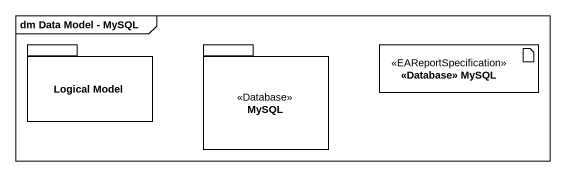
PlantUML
@startuml
mainframe dm Data Model - MySQL
package "Logical Model" as Logical_Model {
}
package MySQL <<Database>> {
}
artifact "<<Database>> MySQL" as Database_MySQL <<EAReportSpecification>>
@enduml
